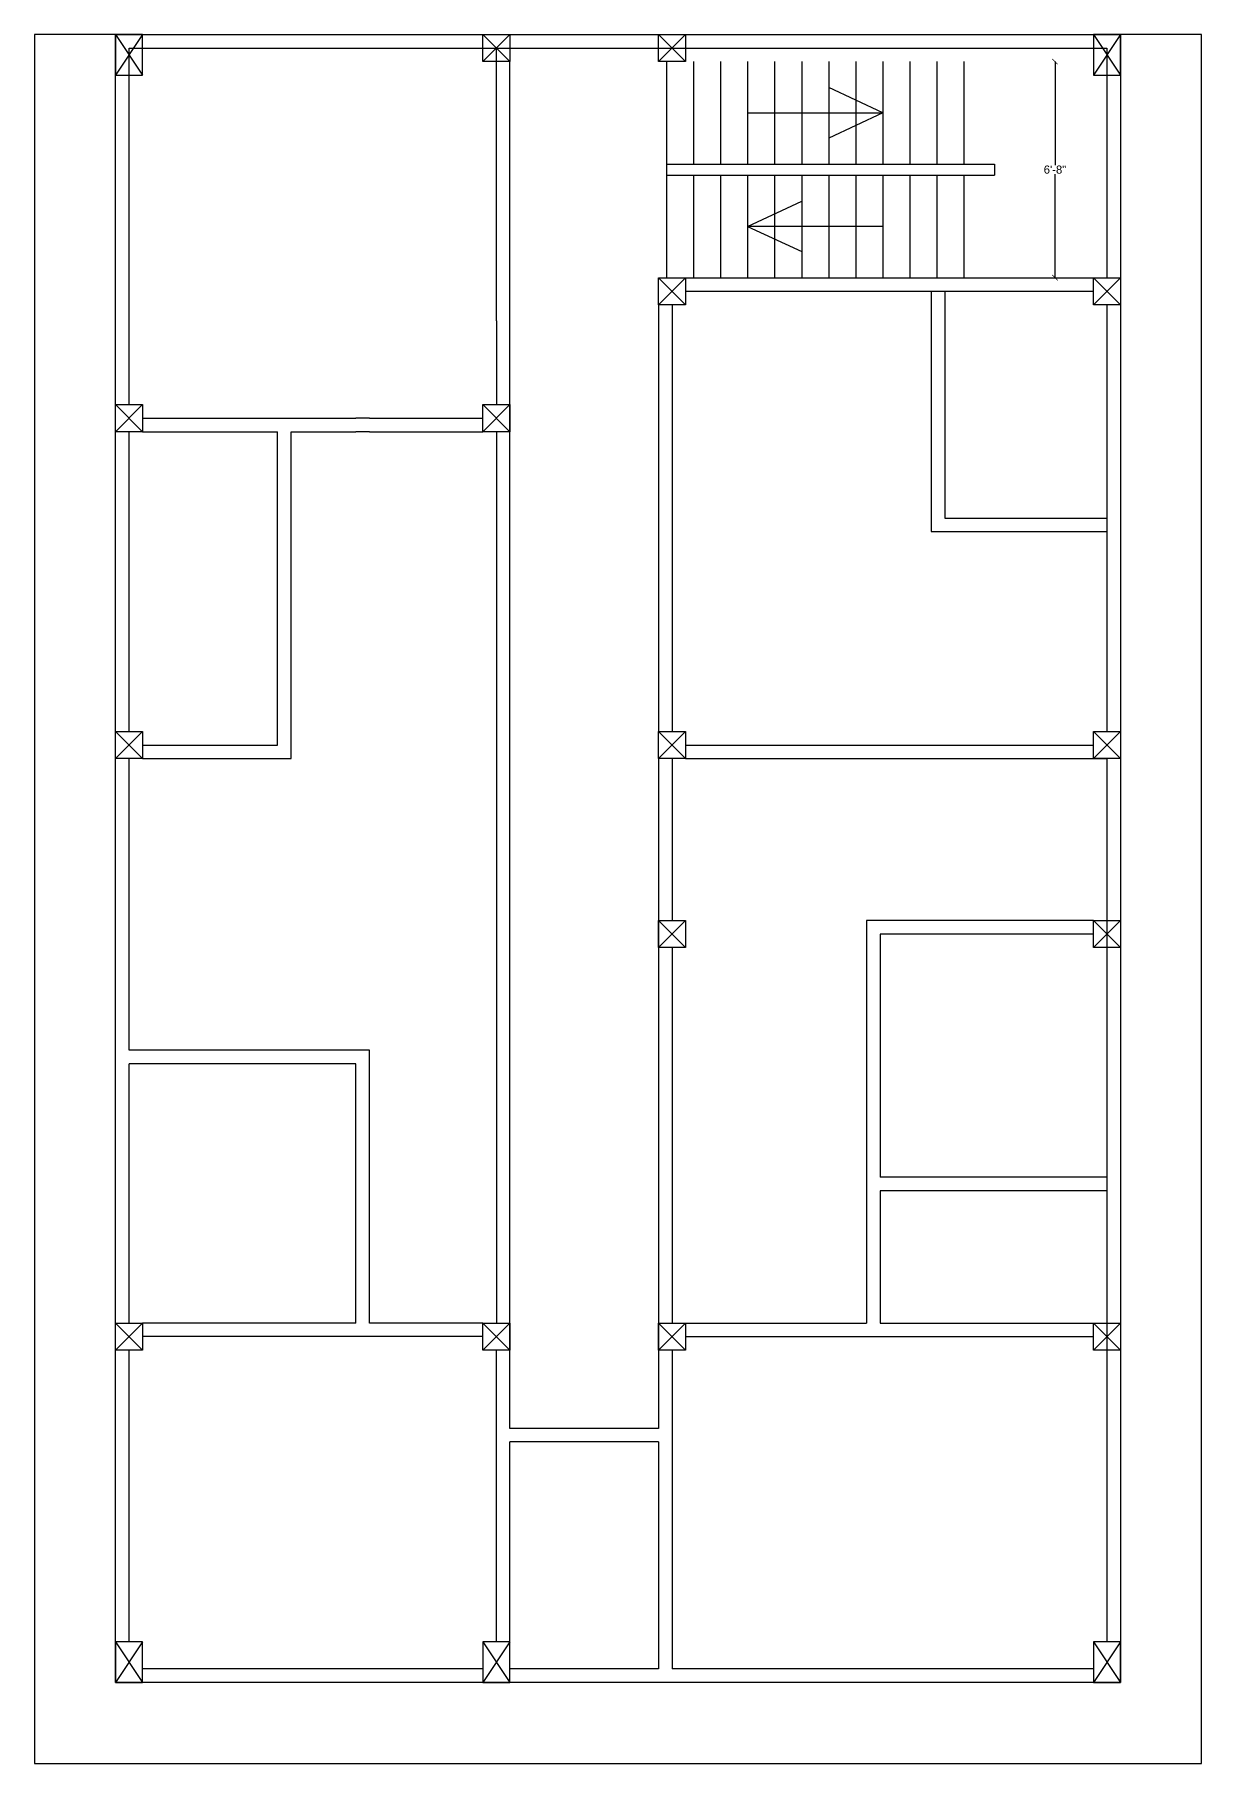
# Model space of a CAD drawing. Header units: inches. Extents: x -19338 to 11623, y -1285 to 3664.
# Drawn here: x 7784 to 8216, y 998 to 1638 of the extents above; entities that cross this region are included whole.
import ezdxf

# ---------------------------------------------------------------- set-up
doc = ezdxf.new("R2010")
doc.units = ezdxf.units.IN
doc.header["$MEASUREMENT"] = 0
doc.layers.get('0').update_dxf_attribs({"color": 18})
doc.layers.add('C', color=141, linetype='Continuous')
doc.layers.add('C1', color=10, linetype='Continuous')
doc.styles.get("Standard").update_dxf_attribs({"font": 'arial.ttf'})
doc.dimstyles.get("Standard").update_dxf_attribs({"dimtxt": 3, "dimasz": 2, "dimexe": 0.18, "dimexo": 0.0625, "dimgap": 0.09, "dimtad": 0, "dimtih": 1, "dimtoh": 1, "dimdsep": 46, "dimlunit": 3, "dimtxsty": 'Standard', "dimblk": 'ARCHTICK', "dimcen": 0.09, "dimse1": 1, "dimse2": 1, "dimclrd": 2, "dimadec": 0, "dimazin": 0, "dimtfac": 1, "dimtofl": 0, "dimtmove": 0, "dimatfit": 3, "dimfxl": 1, "dimtolj": 1, "dimtzin": 0, "dimarcsym": 0})

# ---------------------------------------------------------------- blocks, each defined once
blk = doc.blocks.new('_ArchTick')
at = {"color": 0, "linetype": 'ByBlock', "const_width": 0.15}
blk.add_lwpolyline([(-0.5, -0.5), (0.5, 0.5)], dxfattribs=at)
blk = doc.blocks.new('*D71')
at = {"color": 2, "lineweight": -2, "transparency": 16777216}
for p, q in [((8161.78, 1627.99), (8161.78, 1589.61)), ((8161.78, 1547.99), (8161.78, 1586.37))]:
    blk.add_line(p, q, dxfattribs=at)
at = {"layer": 'Defpoints', "color": 0, "transparency": 16777216}
for p in [(8017.99, 1627.99), (8017.99, 1547.99), (8161.78, 1547.99)]:
    blk.add_point(p, dxfattribs=at)
at = {"color": 2, "lineweight": -2, "transparency": 16777216, "xscale": 2, "yscale": 2, "zscale": 2}
for p, rotation in [((8161.78, 1627.99), 90), ((8161.78, 1547.99), 270)]:
    blk.add_blockref('_ArchTick', p, dxfattribs=dict(at, rotation=rotation))
at = {"color": 0, "transparency": 16777216, "insert": (8161.78, 1587.99), "char_height": 3, "attachment_point": 5}
blk.add_mtext('\\A1;6\'-8"', dxfattribs=at)

msp = doc.modelspace()

# ---------------------------------------------------------------- linework, layer by layer
for p, q in [((7813.99, 1637.991), (7783.99, 1637.991)), ((7783.99, 1637.991), (7783.99, 1027.991)), ((7954.972, 1531.991), (7954.972, 1632.991)), ((8215.99, 1637.991), (8185.99, 1637.991)), ((8215.99, 997.991), (8215.99, 1637.991)), ((7959.99, 1160.991), (7959.99, 1627.991)), ((8017.99, 1627.991), (8017.99, 1547.991)), ((8027.99, 1627.991), (8027.99, 1589.991)), ((8037.99, 1627.991), (8037.99, 1589.991)), ((8047.99, 1627.991), (8047.99, 1589.991)), ((8057.99, 1627.991), (8057.99, 1589.991)), ((8067.99, 1627.991), (8067.99, 1589.991)), ((8077.99, 1627.991), (8077.99, 1589.991)), ((8087.99, 1627.991), (8087.99, 1589.991)), ((8097.99, 1627.991), (8097.99, 1589.991)), ((8107.99, 1627.991), (8107.99, 1589.991)), ((8117.99, 1627.991), (8117.99, 1589.991)), ((8127.99, 1627.991), (8127.99, 1589.991)), ((8097.99, 1608.991), (8077.99, 1618.342)), ((8047.99, 1608.991), (8097.99, 1608.991)), ((8097.99, 1608.991), (8077.99, 1599.641)), ((8017.99, 1589.991), (8139.393, 1589.991)), ((8139.393, 1589.991), (8139.393, 1585.991)), ((8017.99, 1585.991), (8139.393, 1585.991)), ((8027.99, 1585.991), (8027.99, 1547.991)), ((8037.99, 1585.991), (8037.99, 1547.991)), ((8047.99, 1585.991), (8047.99, 1547.991)), ((8057.99, 1585.991), (8057.99, 1547.991)), ((8067.99, 1585.991), (8067.99, 1547.991)), ((8077.99, 1585.991), (8077.99, 1547.991)), ((8087.99, 1585.991), (8087.99, 1547.991)), ((8097.99, 1585.991), (8097.99, 1547.991)), ((8107.99, 1585.991), (8107.99, 1547.991)), ((8117.99, 1585.991), (8117.99, 1547.991)), ((8127.99, 1585.991), (8127.99, 1547.991)), ((8047.99, 1566.991), (8067.99, 1576.342)), ((8097.99, 1566.991), (8047.99, 1566.991)), ((8047.99, 1566.991), (8067.99, 1557.641)), ((8014.99, 1547.991), (8175.99, 1547.991)), ((8024.99, 1542.991), (8175.99, 1542.991)), ((8014.99, 1537.991), (8014.99, 1379.991)), ((8019.99, 1537.991), (8019.99, 1379.991)), ((7823.99, 1495.991), (7902.99, 1495.991)), ((7907.99, 1495.991), (7902.99, 1495.991)), ((7907.99, 1495.991), (7949.99, 1495.991)), ((7823.99, 1490.991), (7873.99, 1490.991)), ((7878.99, 1490.991), (7902.99, 1490.991)), ((7907.99, 1490.991), (7902.99, 1490.991)), ((7907.99, 1490.991), (7949.99, 1490.991)), ((8120.99, 1458.991), (8180.99, 1458.991)), ((7878.99, 1369.991), (7878.99, 1379.991)), ((7954.99, 1379.991), (7954.99, 1379.991)), ((7823.99, 1374.991), (7873.99, 1374.991)), ((7823.99, 1369.991), (7878.99, 1369.991)), ((8014.99, 1369.991), (8014.99, 1121.991)), ((8019.99, 1369.991), (8019.99, 1309.991)), ((8024.99, 1374.991), (8175.99, 1374.991)), ((8024.99, 1369.991), (8180.99, 1369.991)), ((8175.99, 1309.991), (8091.99, 1309.991)), ((8091.99, 1309.991), (8091.99, 1160.991)), ((8019.99, 1299.991), (8019.99, 1160.991)), ((8175.99, 1304.991), (8096.99, 1304.991)), ((8096.99, 1304.991), (8096.99, 1214.991)), ((7902.99, 1256.991), (7818.99, 1256.991)), ((8180.99, 1214.991), (8096.99, 1214.991)), ((8180.99, 1209.991), (8096.99, 1209.991)), ((8180.99, 1209.991), (8096.99, 1209.991)), ((8096.99, 1209.991), (8096.99, 1160.991)), ((7902.99, 1160.991), (7823.99, 1160.991)), ((7949.99, 1160.991), (7907.99, 1160.991)), ((7959.99, 1121.991), (7959.99, 1160.991)), ((8024.99, 1160.991), (8091.99, 1160.991)), ((8096.99, 1160.991), (8175.99, 1160.991)), ((7949.99, 1155.991), (7823.99, 1155.991)), ((8024.99, 1155.991), (8175.99, 1155.991)), ((7954.99, 1042.991), (7954.99, 1150.991)), ((8019.99, 1150.991), (8019.99, 1032.991)), ((7959.99, 1042.991), (7959.99, 1116.991)), ((8014.99, 1116.991), (8014.99, 1032.991)), ((7783.99, 1027.991), (7783.99, 997.991)), ((7783.99, 997.991), (8185.99, 997.991)), ((8185.99, 997.991), (8215.99, 997.991))]:
    msp.add_line(p, q)
msp.add_lwpolyline([(7813.99, 1637.991), (8185.99, 1637.991), (8185.99, 1027.991), (7813.99, 1027.991)], close=True)
for points in [[(7818.99, 1500.991), (7818.99, 1526.991), (7818.99, 1536.991), (7818.99, 1632.991), (8180.99, 1632.991), (8180.99, 1547.991)], [(8115.99, 1542.991), (8115.99, 1453.991), (8180.99, 1453.991)], [(8120.99, 1542.991), (8120.99, 1458.991)], [(8180.99, 1537.991), (8180.99, 1379.991)], [(7954.972, 1531.991), (7954.972, 1531.991), (7954.972, 1531.991), (7954.973, 1526.991), (7954.976, 1500.991)], [(7954.976, 1496.005), (7954.976, 1495.977)], [(7818.99, 1379.991), (7818.99, 1401.993), (7818.99, 1406.993), (7818.99, 1490.991)], [(7873.99, 1374.991), (7873.99, 1401.993), (7873.99, 1406.993), (7873.99, 1490.991)], [(7878.99, 1379.991), (7878.99, 1401.993), (7878.99, 1406.993), (7878.99, 1490.991)], [(7954.977, 1490.991), (7954.99, 1379.991), (7954.99, 1374.991), (7954.99, 1160.991)], [(7818.99, 1261.991), (7818.99, 1369.991)], [(8180.99, 1369.991), (8180.99, 1042.991)], [(7907.99, 1160.991), (7907.99, 1261.991), (7818.99, 1261.991)], [(7818.99, 1160.991), (7818.99, 1244.991), (7818.99, 1249.991), (7818.99, 1256.991)], [(7902.99, 1160.991), (7902.99, 1244.991), (7902.99, 1249.991), (7902.99, 1256.991)], [(7818.99, 1042.991), (7818.99, 1150.991)], [(8014.99, 1121.991), (7959.99, 1121.991)], [(8014.99, 1116.991), (7959.99, 1116.991)], [(7949.99, 1032.991), (7823.99, 1032.991)], [(8014.99, 1032.991), (7959.99, 1032.991)], [(8175.99, 1032.991), (8019.99, 1032.991)]]:
    msp.add_lwpolyline(points)
at = {"layer": 'C'}
for p, q in [((7823.99, 1637.991), (7813.99, 1622.991)), ((7813.99, 1637.991), (7823.99, 1622.991)), ((8185.99, 1637.991), (8175.99, 1622.991)), ((8175.99, 1637.991), (8185.99, 1622.991)), ((7823.99, 1042.991), (7813.99, 1027.991)), ((7813.99, 1042.991), (7823.99, 1027.991)), ((7959.99, 1042.991), (7949.99, 1027.991)), ((7949.99, 1042.991), (7959.99, 1027.991)), ((8185.99, 1042.991), (8175.99, 1027.991)), ((8175.99, 1042.991), (8185.99, 1027.991))]:
    msp.add_line(p, q, dxfattribs=at)
for points in [[(7813.99, 1622.991), (7823.99, 1622.991), (7823.99, 1637.991), (7813.99, 1637.991)], [(8175.99, 1622.991), (8185.99, 1622.991), (8185.99, 1637.991), (8175.99, 1637.991)], [(7813.99, 1027.991), (7823.99, 1027.991), (7823.99, 1042.991), (7813.99, 1042.991)], [(7949.99, 1027.991), (7959.99, 1027.991), (7959.99, 1042.991), (7949.99, 1042.991)], [(8175.99, 1027.991), (8185.99, 1027.991), (8185.99, 1042.991), (8175.99, 1042.991)]]:
    msp.add_lwpolyline(points, close=True, dxfattribs=at)
at = {"layer": 'C1'}
for p, q in [((7949.99, 1637.991), (7959.99, 1627.991)), ((7959.99, 1637.991), (7949.99, 1627.991)), ((8014.99, 1637.991), (8024.99, 1627.991)), ((8024.99, 1637.991), (8014.99, 1627.991)), ((8014.99, 1547.991), (8024.99, 1537.991)), ((8024.99, 1547.991), (8014.99, 1537.991)), ((8014.99, 1547.991), (8024.99, 1537.991)), ((8024.99, 1547.991), (8014.99, 1537.991)), ((8175.99, 1547.991), (8185.99, 1537.991)), ((8185.99, 1547.991), (8175.99, 1537.991)), ((7813.99, 1500.991), (7823.99, 1490.991)), ((7823.99, 1500.991), (7813.99, 1490.991)), ((7949.99, 1500.991), (7959.99, 1490.991)), ((7959.99, 1500.991), (7949.99, 1490.991)), ((7813.99, 1379.991), (7823.99, 1369.991)), ((7823.99, 1379.991), (7813.99, 1369.991)), ((8014.99, 1379.991), (8024.99, 1369.991)), ((8024.99, 1379.991), (8014.99, 1369.991)), ((8175.99, 1379.991), (8185.99, 1369.991)), ((8185.99, 1379.991), (8175.99, 1369.991)), ((8014.99, 1309.991), (8024.99, 1299.991)), ((8024.99, 1309.991), (8014.99, 1299.991)), ((8175.99, 1309.991), (8185.99, 1299.991)), ((8185.99, 1309.991), (8175.99, 1299.991)), ((7813.99, 1160.991), (7823.99, 1150.991)), ((7823.99, 1160.991), (7813.99, 1150.991)), ((7949.99, 1160.991), (7959.99, 1150.991)), ((7959.99, 1160.991), (7949.99, 1150.991)), ((8014.99, 1160.991), (8024.99, 1150.991)), ((8024.99, 1160.991), (8014.99, 1150.991)), ((8175.99, 1160.991), (8185.99, 1150.991)), ((8185.99, 1160.991), (8175.99, 1150.991))]:
    msp.add_line(p, q, dxfattribs=at)
for points in [[(7959.99, 1627.991), (7949.99, 1627.991), (7949.99, 1637.991), (7959.99, 1637.991)], [(8024.99, 1627.991), (8014.99, 1627.991), (8014.99, 1637.991), (8024.99, 1637.991)], [(8024.99, 1537.991), (8014.99, 1537.991), (8014.99, 1547.991), (8024.99, 1547.991)], [(8024.99, 1537.991), (8014.99, 1537.991), (8014.99, 1547.991), (8024.99, 1547.991)], [(8185.99, 1537.991), (8175.99, 1537.991), (8175.99, 1547.991), (8185.99, 1547.991)], [(7823.99, 1490.991), (7813.99, 1490.991), (7813.99, 1500.991), (7823.99, 1500.991)], [(7959.99, 1490.991), (7949.99, 1490.991), (7949.99, 1500.991), (7959.99, 1500.991)], [(7823.99, 1369.991), (7813.99, 1369.991), (7813.99, 1379.991), (7823.99, 1379.991)], [(8024.99, 1369.991), (8014.99, 1369.991), (8014.99, 1379.991), (8024.99, 1379.991)], [(8185.99, 1369.991), (8175.99, 1369.991), (8175.99, 1379.991), (8185.99, 1379.991)], [(8024.99, 1299.991), (8014.99, 1299.991), (8014.99, 1309.991), (8024.99, 1309.991)], [(8185.99, 1299.991), (8175.99, 1299.991), (8175.99, 1309.991), (8185.99, 1309.991)], [(7823.99, 1150.991), (7813.99, 1150.991), (7813.99, 1160.991), (7823.99, 1160.991)], [(7959.99, 1150.991), (7949.99, 1150.991), (7949.99, 1160.991), (7959.99, 1160.991)], [(8024.99, 1150.991), (8014.99, 1150.991), (8014.99, 1160.991), (8024.99, 1160.991)], [(8185.99, 1150.991), (8175.99, 1150.991), (8175.99, 1160.991), (8185.99, 1160.991)]]:
    msp.add_lwpolyline(points, close=True, dxfattribs=at)

# ---------------------------------------------------------------- dimensions: what is measured, and where the dimension line sits
dim = msp.add_linear_dim(base=(8161.78, 1547.991), p1=(8017.99, 1627.991), p2=(8017.99, 1547.991), angle=90, dimstyle='Standard')
dim.commit()
dim.dimension.update_dxf_attribs({"geometry": '*D71', "text_midpoint": (8161.78, 1587.991), "dimtype": 160})

doc.saveas('drawing.dxf')
